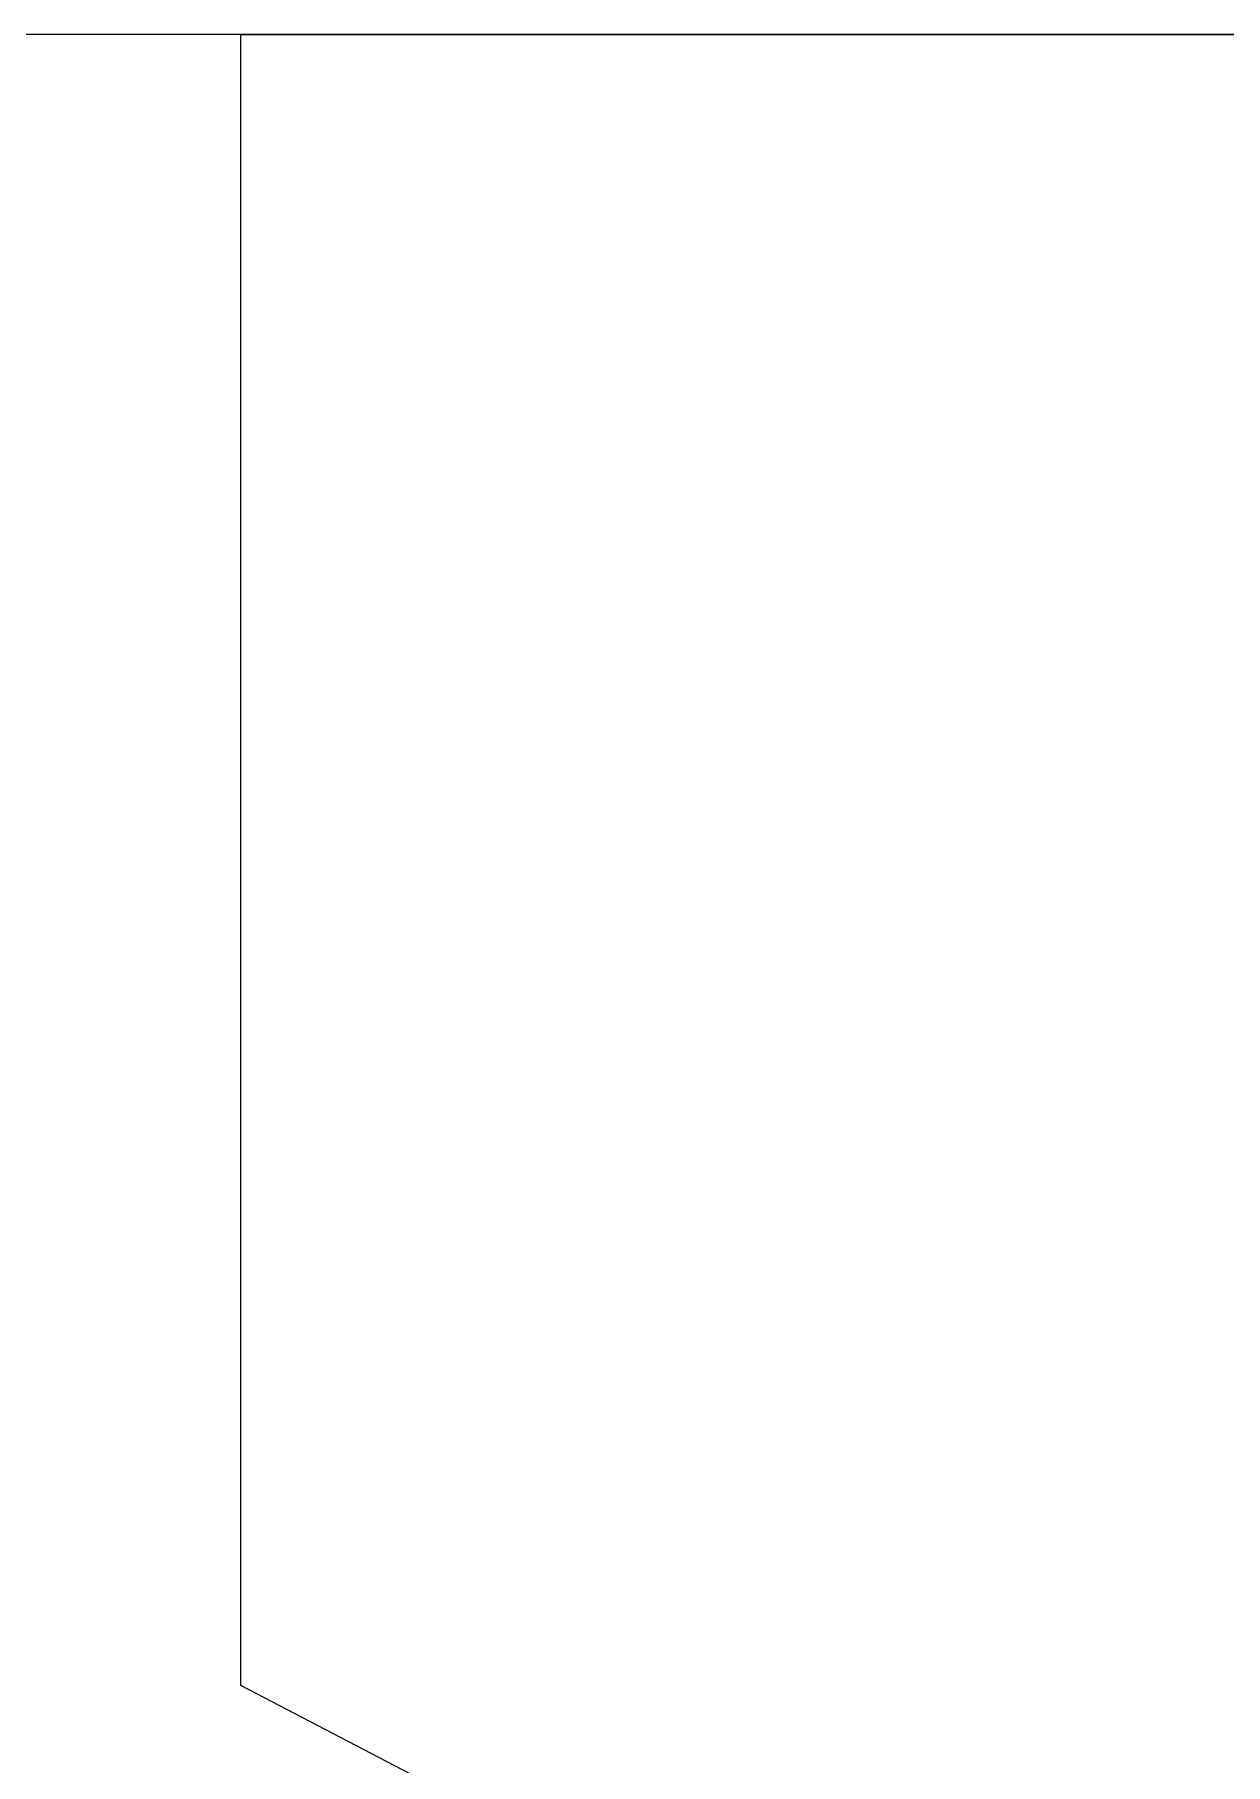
# Model space of a CAD drawing. Extents: x -30 to 1202, y 231 to 898.
# Drawn here: x 363.44 to 368.65, y 383.79 to 391.36 of the extents above; entities that cross this region are included whole.
import ezdxf

# ---------------------------------------------------------------- set-up
doc = ezdxf.new("R2010")
doc.units = 0
doc.header["$LTSCALE"] = 0.04
doc.layers.add('PISO', color=1, linetype='CONTINUOUS')
doc.layers.add('PISOS', color=1, linetype='CONTINUOUS')

msp = doc.modelspace()

# ---------------------------------------------------------------- linework, layer by layer
at = {"layer": 'PISO'}
msp.add_arc((340.1781, 354.1959), 32.3718, 43.07168, 91.87183, dxfattribs=at)
at = {"layer": 'PISOS'}
msp.add_line((369.1007, 391.3606), (355.5007, 391.3606), dxfattribs=at)
at = {"layer": 'PISOS', "color": 2}
for p, q in [((364.3417, 384.1336), (364.3417, 391.3606)), ((364.3417, 391.3606), (369.1007, 391.3606)), ((369.1007, 381.6606), (364.3417, 384.1336))]:
    msp.add_line(p, q, dxfattribs=at)

doc.saveas('drawing.dxf')
